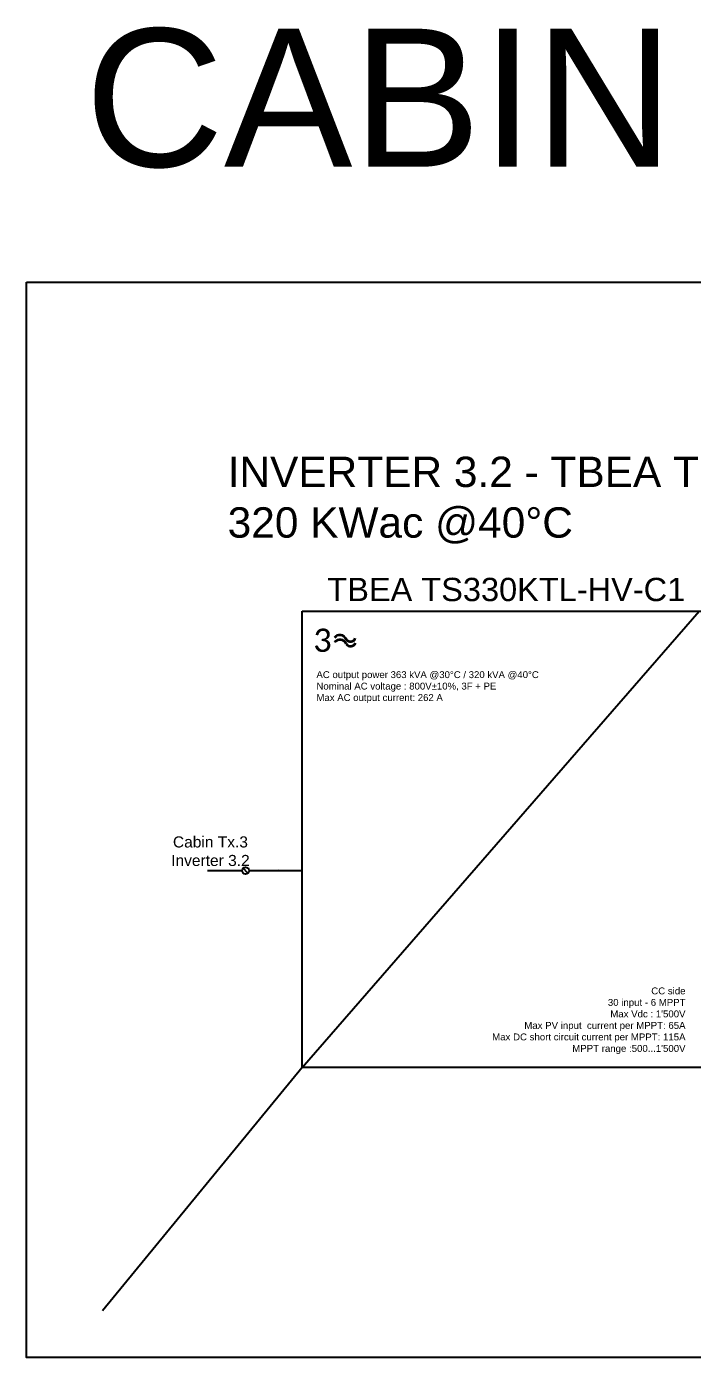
# Model space of a CAD drawing. Header units: millimetres. Extents: x 14856 to 141494, y 133975 to 167686.
# Drawn here: x 29178 to 34003, y 133975 to 143614 of the extents above; entities that cross this region are included whole.
import ezdxf

# ---------------------------------------------------------------- set-up
doc = ezdxf.new("R2010")
doc.units = ezdxf.units.MM
doc.styles.add('Legend', font='calibri.ttf')
doc.styles.get("Standard").update_dxf_attribs({"font": 'arial.ttf'})

# ---------------------------------------------------------------- blocks, each defined once
blk = doc.blocks.new('P00102')
at = {"color": 1, "linetype": 'ByBlock', "lineweight": 25}
for p, q in [((0, 3.6), (-3.6, -3.6)), ((1.8, 3.6), (-1.8, -3.6)), ((3.6, 3.6), (0, -3.6))]:
    blk.add_line(p, q, dxfattribs=at)

msp = doc.modelspace()

# ---------------------------------------------------------------- linework, layer by layer
msp.add_lwpolyline([(31174.3, 139379.2), (34854.4, 139379.2), (34854.4, 136074.8), (31174.3, 136074.8)], close=True)
for points in [[(31174.3, 136074.8), (34052.6, 139379.2)], [(30782.4, 137482.7), (30747.7, 137517.4)], [(31174.3, 137500.1), (30789.6, 137500.1)]]:
    msp.add_lwpolyline(points)
at = {"color": 4}
msp.add_lwpolyline([(30740.5, 137500.1), (30488.3, 137500.1)], dxfattribs=at)
msp.add_circle((30765.1, 137500.1), 24.6)
at = {"lineweight": 35}
for centre, radius, start, end in [((31447.9, 139156.7), 50.1, 22.57714, 141.98736), ((31448.7, 139123.8), 50.1, 22.57714, 141.98736), ((31525.1, 139195.3), 36.5, 211.99625, 342.61742), ((31525.9, 139162.4), 36.5, 211.99625, 342.61742)]:
    msp.add_arc(centre, radius, start, end, dxfattribs=at)
at = {"layer": 'Defpoints', "color": 1}
msp.add_line((31174.3, 136074.8), (29728.8, 134311), dxfattribs=at)
msp.add_lwpolyline([(29178.1, 141762.2), (41239.6, 141762.2), (41239.6, 133974.8), (29178.1, 133974.8)], close=True, dxfattribs=at)

# ---------------------------------------------------------------- block references
msp.add_blockref('P00102', (31009.9, 137499.9))

# ---------------------------------------------------------------- texts
for s, insert, char_height, width, attachment_point in [('CABIN 3', (29599.2, 143599.2), 1000, 9076.374, 1), ('INVERTER 3.2 - TBEA TS330KTL-HV-C1 - P= 330 KWp - P= 320 KWac @40°C', (30635.1, 140499.2), 220, 8459.921, 1), ('TBEA TS330KTL-HV-C1', (31357.6, 139621.4), 168.704, 3487.591, 1), ('AC output power 363 kVA @30°C / 320 kVA @40°C\\PNominal AC voltage : 800V±10%, 3F + PE \\PMax AC output current: 262 A', (31278.4, 138944.9), 49.772, 2205.222, 1), ('\\pxqc;Cabin Tx.3\\PInverter 3.2', (30054.8, 137748.6), 80.476, 910.842, 1), ("CC side\\P30 input - 6 MPPT \\PMax Vdc : 1'500V\\PMax PV input  current per MPPT: 65A\\PMax DC short circuit current per MPPT: 115A \\PMPPT range :500...1'500V ", (33952.9, 136654.4), 50, 1795.436, 3)]:
    msp.add_mtext(s, dxfattribs=dict(insert=insert, char_height=char_height, width=width, attachment_point=attachment_point))
at = {"insert": (31255.6, 139253.6), "char_height": 168.7, "width": 2757.721, "attachment_point": 1, "style": 'Legend'}
msp.add_mtext('3', dxfattribs=at)

doc.saveas('drawing.dxf')
